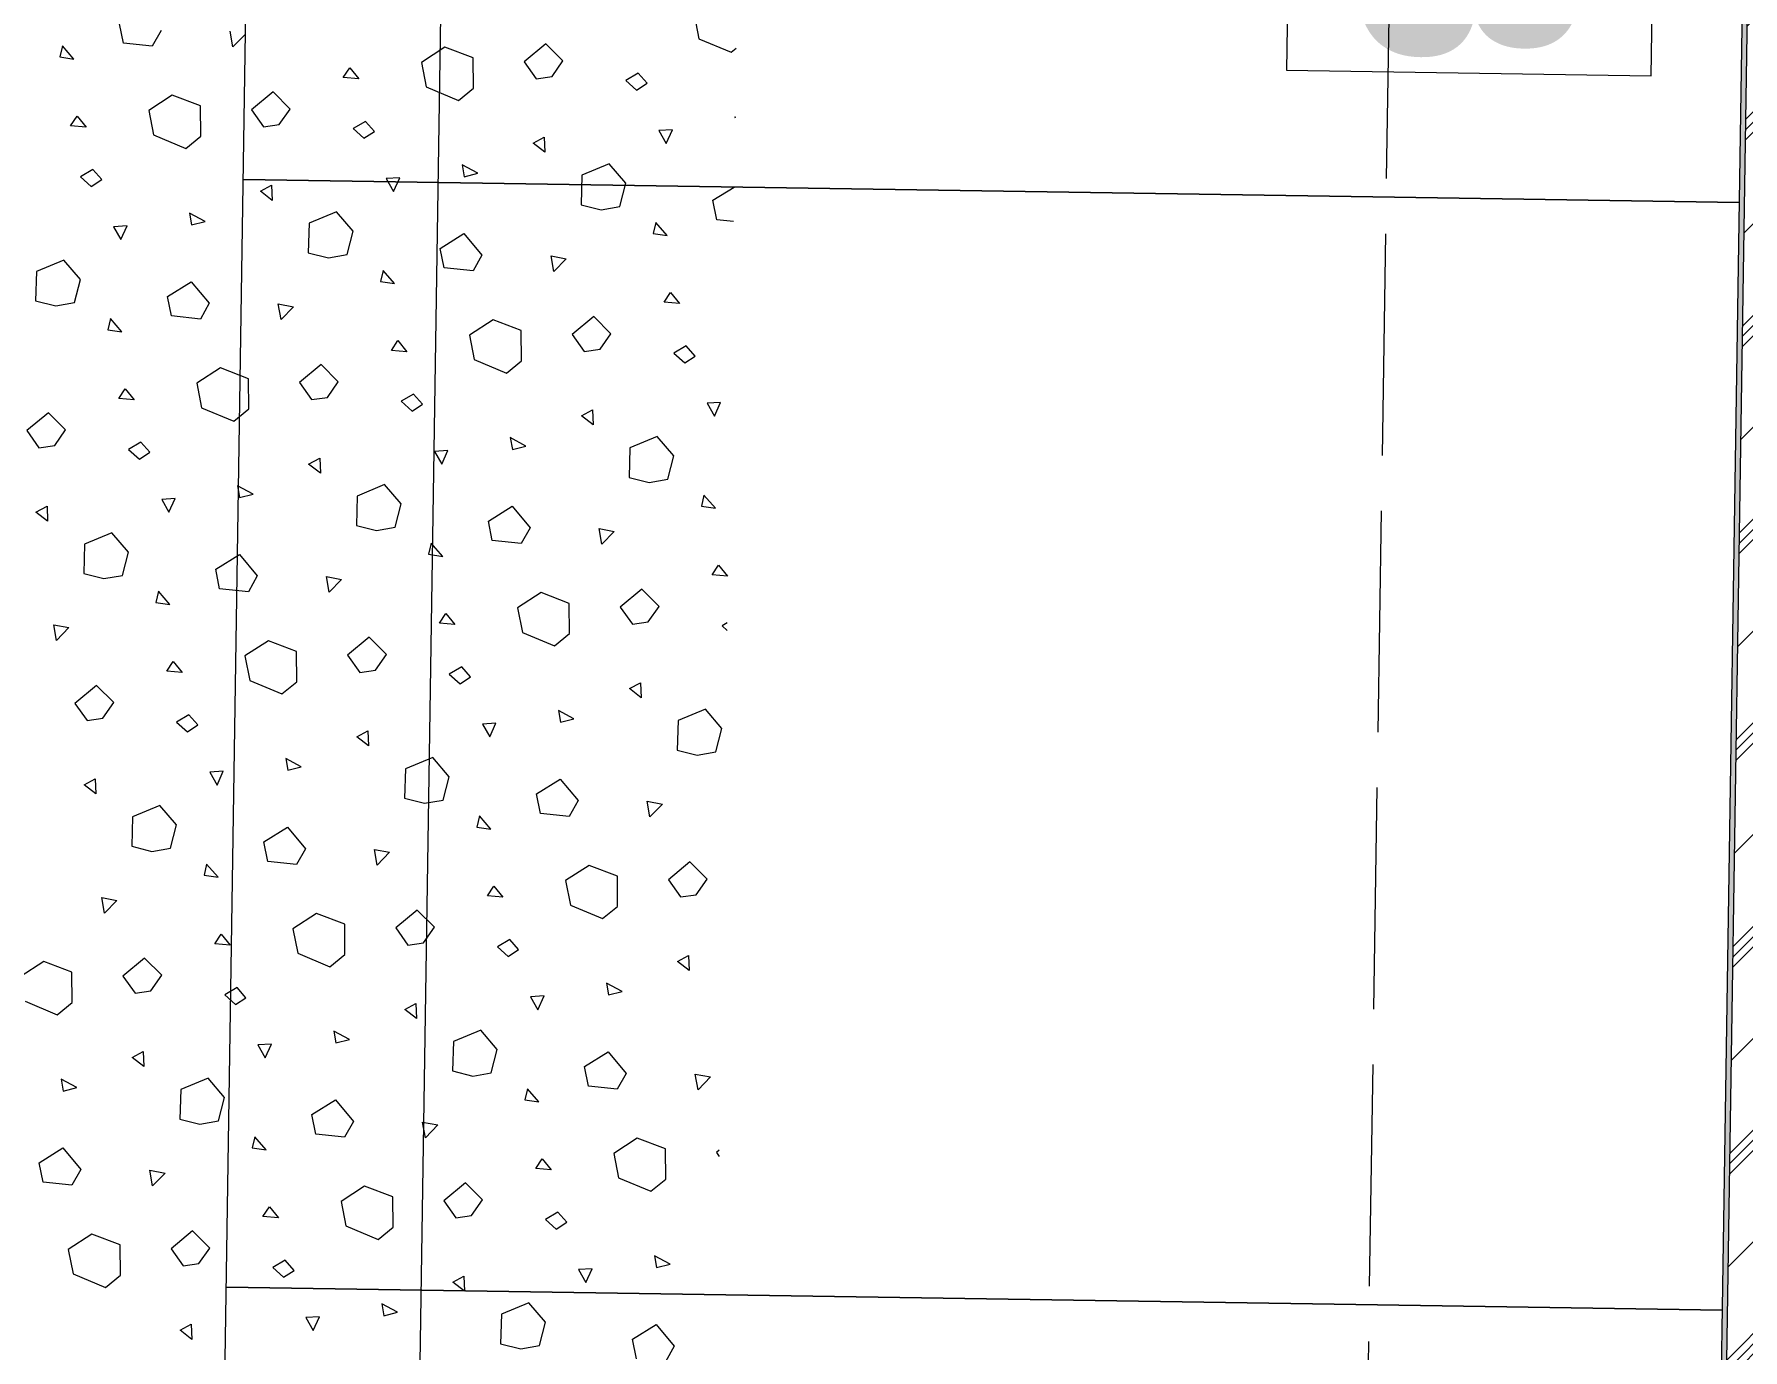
# Model space of a CAD drawing. Header units: metres. Extents: x -19025 to 34897, y -14024 to 26069.
# Drawn here: x -12059 to -11288, y 940 to 1534 of the extents above; entities that cross this region are included whole.
import ezdxf

# ---------------------------------------------------------------- set-up
doc = ezdxf.new("R2010")
doc.units = ezdxf.units.M
doc.header["$MEASUREMENT"] = 0
doc.linetypes.add('Strichlinie mittel', pattern=[0.15, 0.1, -0.05])
doc.linetypes.add('Untersicht', pattern=[0.125, 0.1, -0.025])
for name, color, linetype in [('220 Bodenaufbau', 7, 'Continuous'), ('310 Dachkonstruktion massiv', 7, 'Continuous'), ('930 Beschriftung Allgemein', 7, 'Continuous'), ('936 Beschriftung PP Schallschutz', 7, 'Continuous')]:
    doc.layers.add(name, color=color, linetype=linetype)
doc.styles.add('ERSTELLTER_STIL_2', font='ARIALNB.TTF')

# ---------------------------------------------------------------- blocks, each defined once
blk = doc.blocks.new('Decke_5_1', base_point=(-13.24432, 2.8969))
at = {"layer": '220 Bodenaufbau', "color": 7, "linetype": 'Untersicht', "lineweight": 13, "flags": 128}
blk.add_lwpolyline([(-13.24432, 2.8969), (-13.18205, 6.95643), (-14.51577, 6.97688), (-14.57804, 2.91736)], close=True, dxfattribs=at)
blk = doc.blocks.new('*X767')
at = {"layer": '930 Beschriftung Allgemein', "color": 254, "linetype": 'Continuous', "lineweight": 9, "true_color": 0xd4d4d4}
for p, q in [((-13.77043, 5.83259), (-13.77221, 5.8414)), ((-13.51285, 5.84563), (-13.51067, 5.83461)), ((-13.798, 5.83141), (-13.79917, 5.82641)), ((-13.79285, 5.82547), (-13.798, 5.83141)), ((-13.75742, 5.83123), (-13.77043, 5.83259)), ((-13.75342, 5.83833), (-13.75742, 5.83123)), ((-13.72099, 5.83096), (-13.72224, 5.83804)), ((-13.71539, 5.83674), (-13.72099, 5.83096)), ((-13.57982, 5.83237), (-13.58957, 5.82426)), ((-13.57206, 5.82461), (-13.57982, 5.83237)), ((-13.51067, 5.83461), (-13.49614, 5.8285)), ((-13.79917, 5.82641), (-13.79285, 5.82547)), ((-13.6253, 5.83083), (-13.63595, 5.82393)), ((-13.63595, 5.82393), (-13.63378, 5.8129)), ((-13.61258, 5.826), (-13.6253, 5.83083)), ((-13.61245, 5.81233), (-13.61258, 5.826)), ((-13.58957, 5.82426), (-13.5841, 5.81655)), ((-13.57698, 5.81758), (-13.57206, 5.82461)), ((-13.49614, 5.8285), (-13.49386, 5.83036)), ((-13.67118, 5.81707), (-13.6683, 5.82146)), ((-13.66423, 5.81647), (-13.67118, 5.81707)), ((-13.6683, 5.82146), (-13.66423, 5.81647)), ((-13.5841, 5.81655), (-13.57698, 5.81758)), ((-13.53806, 5.81905), (-13.54365, 5.81579)), ((-13.53407, 5.81451), (-13.53806, 5.81905)), ((-13.7484, 5.80912), (-13.75905, 5.80222)), ((-13.73568, 5.80429), (-13.7484, 5.80912)), ((-13.70292, 5.81066), (-13.71267, 5.80255)), ((-13.69516, 5.8029), (-13.70292, 5.81066)), ((-13.63378, 5.8129), (-13.61924, 5.8068)), ((-13.61924, 5.8068), (-13.61245, 5.81233)), ((-13.54365, 5.81579), (-13.53877, 5.8114)), ((-13.53877, 5.8114), (-13.53407, 5.81451)), ((-13.75905, 5.80222), (-13.75688, 5.7912)), ((-13.73555, 5.79062), (-13.73568, 5.80429)), ((-13.71267, 5.80255), (-13.7072, 5.79485)), ((-13.70008, 5.79587), (-13.69516, 5.8029)), ((-13.79428, 5.79537), (-13.7914, 5.79975)), ((-13.78733, 5.79477), (-13.79428, 5.79537)), ((-13.7914, 5.79975), (-13.78733, 5.79477)), ((-13.7072, 5.79485), (-13.70008, 5.79587)), ((-13.66116, 5.79735), (-13.66675, 5.79408)), ((-13.66675, 5.79408), (-13.66187, 5.78969)), ((-13.66187, 5.78969), (-13.65717, 5.7928)), ((-13.65717, 5.7928), (-13.66116, 5.79735)), ((-13.52259, 5.79358), (-13.52869, 5.79319)), ((-13.52869, 5.79319), (-13.52538, 5.78739)), ((-13.52538, 5.78739), (-13.52259, 5.79358)), ((-13.49442, 5.79938), (-13.49434, 5.79892)), ((-13.49434, 5.79933), (-13.49442, 5.79938)), ((-13.75688, 5.7912), (-13.74234, 5.78509)), ((-13.74234, 5.78509), (-13.73555, 5.79062)), ((-13.58545, 5.78748), (-13.58045, 5.79018)), ((-13.58017, 5.78339), (-13.58545, 5.78748)), ((-13.58045, 5.79018), (-13.58017, 5.78339)), ((-13.61752, 5.77767), (-13.61659, 5.77236)), ((-13.61047, 5.77389), (-13.61752, 5.77767)), ((-13.55116, 5.77817), (-13.56349, 5.77303)), ((-13.54369, 5.76945), (-13.55116, 5.77817)), ((-13.78426, 5.77564), (-13.78985, 5.77237)), ((-13.78985, 5.77237), (-13.78497, 5.76799)), ((-13.78497, 5.76799), (-13.78027, 5.7711)), ((-13.78027, 5.7711), (-13.78426, 5.77564)), ((-13.6457, 5.77188), (-13.65179, 5.77149)), ((-13.65179, 5.77149), (-13.64848, 5.76568)), ((-13.64848, 5.76568), (-13.6457, 5.77188)), ((-13.61659, 5.77236), (-13.61047, 5.77389)), ((-13.56349, 5.77303), (-13.56388, 5.75973)), ((-13.70855, 5.76577), (-13.70355, 5.76848)), ((-13.70327, 5.76168), (-13.70855, 5.76577)), ((-13.70355, 5.76848), (-13.70327, 5.76168)), ((-13.5464, 5.75893), (-13.54369, 5.76945)), ((-13.50431, 5.76171), (-13.49482, 5.76764)), ((-13.74062, 5.75596), (-13.73969, 5.75065)), ((-13.73357, 5.75219), (-13.74062, 5.75596)), ((-13.67426, 5.75646), (-13.68659, 5.75132)), ((-13.66679, 5.74774), (-13.67426, 5.75646)), ((-13.56388, 5.75973), (-13.55481, 5.75745)), ((-13.55481, 5.75745), (-13.5464, 5.75893)), ((-13.50252, 5.7529), (-13.50431, 5.76171)), ((-13.7688, 5.75017), (-13.77489, 5.74978)), ((-13.77489, 5.74978), (-13.77158, 5.74398)), ((-13.77158, 5.74398), (-13.7688, 5.75017)), ((-13.73969, 5.75065), (-13.73357, 5.75219)), ((-13.68659, 5.75132), (-13.68698, 5.73802)), ((-13.6695, 5.73722), (-13.66679, 5.74774)), ((-13.62741, 5.74001), (-13.61672, 5.74668)), ((-13.61672, 5.74668), (-13.60861, 5.73693)), ((-13.53009, 5.75172), (-13.53127, 5.74672)), ((-13.53127, 5.74672), (-13.52494, 5.74578)), ((-13.52494, 5.74578), (-13.53009, 5.75172)), ((-13.49506, 5.75212), (-13.50252, 5.7529)), ((-13.62562, 5.73119), (-13.62741, 5.74001)), ((-13.79736, 5.73476), (-13.80969, 5.72962)), ((-13.78989, 5.72603), (-13.79736, 5.73476)), ((-13.68698, 5.73802), (-13.67791, 5.73574)), ((-13.67791, 5.73574), (-13.6695, 5.73722)), ((-13.61261, 5.72984), (-13.62562, 5.73119)), ((-13.60861, 5.73693), (-13.61261, 5.72984)), ((-13.57743, 5.73665), (-13.57058, 5.73534)), ((-13.57618, 5.72957), (-13.57743, 5.73665)), ((-13.57058, 5.73534), (-13.57618, 5.72957)), ((-13.80969, 5.72962), (-13.81008, 5.71631)), ((-13.7926, 5.71552), (-13.78989, 5.72603)), ((-13.75051, 5.7183), (-13.73982, 5.72498)), ((-13.73982, 5.72498), (-13.73171, 5.71523)), ((-13.65319, 5.73001), (-13.65437, 5.72501)), ((-13.65437, 5.72501), (-13.64804, 5.72408)), ((-13.64804, 5.72408), (-13.65319, 5.73001)), ((-13.81008, 5.71631), (-13.80101, 5.71403)), ((-13.74873, 5.70949), (-13.75051, 5.7183)), ((-13.52637, 5.71568), (-13.52349, 5.72006)), ((-13.51942, 5.71508), (-13.52637, 5.71568)), ((-13.52349, 5.72006), (-13.51942, 5.71508)), ((-13.80101, 5.71403), (-13.7926, 5.71552)), ((-13.77629, 5.70831), (-13.77747, 5.70331)), ((-13.77114, 5.70237), (-13.77629, 5.70831)), ((-13.73571, 5.70813), (-13.74873, 5.70949)), ((-13.73171, 5.71523), (-13.73571, 5.70813)), ((-13.70053, 5.71494), (-13.69368, 5.71364)), ((-13.69928, 5.70786), (-13.70053, 5.71494)), ((-13.69368, 5.71364), (-13.69928, 5.70786)), ((-13.55811, 5.70927), (-13.56786, 5.70116)), ((-13.55035, 5.70151), (-13.55811, 5.70927)), ((-13.77747, 5.70331), (-13.77114, 5.70237)), ((-13.60359, 5.70773), (-13.61424, 5.70083)), ((-13.61424, 5.70083), (-13.61207, 5.6898)), ((-13.59088, 5.70289), (-13.60359, 5.70773)), ((-13.59075, 5.68923), (-13.59088, 5.70289)), ((-13.56786, 5.70116), (-13.5624, 5.69345)), ((-13.55528, 5.69448), (-13.55035, 5.70151)), ((-13.64947, 5.69397), (-13.64659, 5.69836)), ((-13.64252, 5.69337), (-13.64947, 5.69397)), ((-13.64659, 5.69836), (-13.64252, 5.69337)), ((-13.5624, 5.69345), (-13.55528, 5.69448)), ((-13.51636, 5.69595), (-13.52194, 5.69269)), ((-13.52194, 5.69269), (-13.51706, 5.6883)), ((-13.51236, 5.69141), (-13.51636, 5.69595)), ((-13.72669, 5.68602), (-13.73734, 5.67912)), ((-13.71398, 5.68119), (-13.72669, 5.68602)), ((-13.68121, 5.68756), (-13.69096, 5.67945)), ((-13.67346, 5.6798), (-13.68121, 5.68756)), ((-13.61207, 5.6898), (-13.59753, 5.6837)), ((-13.59753, 5.6837), (-13.59075, 5.68923)), ((-13.51706, 5.6883), (-13.51236, 5.69141)), ((-13.73734, 5.67912), (-13.73517, 5.6681)), ((-13.71385, 5.66752), (-13.71398, 5.68119)), ((-13.69096, 5.67945), (-13.6855, 5.67175)), ((-13.67838, 5.67277), (-13.67346, 5.6798)), ((-13.77257, 5.67227), (-13.76969, 5.67665)), ((-13.76562, 5.67167), (-13.77257, 5.67227)), ((-13.76969, 5.67665), (-13.76562, 5.67167)), ((-13.6855, 5.67175), (-13.67838, 5.67277)), ((-13.63946, 5.67425), (-13.64504, 5.67098)), ((-13.64504, 5.67098), (-13.64016, 5.66659)), ((-13.64016, 5.66659), (-13.63546, 5.6697)), ((-13.63546, 5.6697), (-13.63946, 5.67425)), ((-13.50089, 5.67048), (-13.50698, 5.67009)), ((-13.50698, 5.67009), (-13.50368, 5.66429)), ((-13.50368, 5.66429), (-13.50089, 5.67048)), ((-13.80431, 5.66585), (-13.81406, 5.65775)), ((-13.79656, 5.6581), (-13.80431, 5.66585)), ((-13.73517, 5.6681), (-13.72063, 5.66199)), ((-13.72063, 5.66199), (-13.71385, 5.66752)), ((-13.56374, 5.66438), (-13.55875, 5.66708)), ((-13.55846, 5.66029), (-13.56374, 5.66438)), ((-13.55875, 5.66708), (-13.55846, 5.66029)), ((-13.81406, 5.65775), (-13.8086, 5.65004)), ((-13.80148, 5.65107), (-13.79656, 5.6581)), ((-13.59582, 5.65457), (-13.59488, 5.64926)), ((-13.58876, 5.65079), (-13.59582, 5.65457)), ((-13.52945, 5.65507), (-13.54178, 5.64993)), ((-13.52198, 5.64635), (-13.52945, 5.65507)), ((-13.8086, 5.65004), (-13.80148, 5.65107)), ((-13.76256, 5.65254), (-13.76814, 5.64927)), ((-13.76814, 5.64927), (-13.76326, 5.64489)), ((-13.76326, 5.64489), (-13.75856, 5.648)), ((-13.75856, 5.648), (-13.76256, 5.65254)), ((-13.62399, 5.64878), (-13.63008, 5.64839)), ((-13.63008, 5.64839), (-13.62678, 5.64258)), ((-13.62678, 5.64258), (-13.62399, 5.64878)), ((-13.59488, 5.64926), (-13.58876, 5.65079)), ((-13.54178, 5.64993), (-13.54217, 5.63662)), ((-13.52469, 5.63583), (-13.52198, 5.64635)), ((-13.68684, 5.64267), (-13.68185, 5.64538)), ((-13.68156, 5.63858), (-13.68684, 5.64267)), ((-13.68185, 5.64538), (-13.68156, 5.63858)), ((-13.71892, 5.63286), (-13.71798, 5.62755)), ((-13.71186, 5.62909), (-13.71892, 5.63286)), ((-13.65255, 5.63336), (-13.66488, 5.62822)), ((-13.64508, 5.62464), (-13.65255, 5.63336)), ((-13.54217, 5.63662), (-13.5331, 5.63435)), ((-13.5331, 5.63435), (-13.52469, 5.63583)), ((-13.80995, 5.62096), (-13.80495, 5.62367)), ((-13.80495, 5.62367), (-13.80466, 5.61688)), ((-13.74709, 5.62707), (-13.75318, 5.62668)), ((-13.75318, 5.62668), (-13.74988, 5.62087)), ((-13.74988, 5.62087), (-13.74709, 5.62707)), ((-13.71798, 5.62755), (-13.71186, 5.62909)), ((-13.66488, 5.62822), (-13.66527, 5.61492)), ((-13.64779, 5.61412), (-13.64508, 5.62464)), ((-13.6057, 5.61691), (-13.59501, 5.62358)), ((-13.59501, 5.62358), (-13.5869, 5.61383)), ((-13.50839, 5.62862), (-13.50956, 5.62362)), ((-13.50956, 5.62362), (-13.50323, 5.62268)), ((-13.50323, 5.62268), (-13.50839, 5.62862)), ((-13.80466, 5.61688), (-13.80995, 5.62096)), ((-13.60392, 5.60809), (-13.6057, 5.61691)), ((-13.77565, 5.61166), (-13.78798, 5.60652)), ((-13.76818, 5.60293), (-13.77565, 5.61166)), ((-13.66527, 5.61492), (-13.6562, 5.61264)), ((-13.6562, 5.61264), (-13.64779, 5.61412)), ((-13.5909, 5.60674), (-13.60392, 5.60809)), ((-13.5869, 5.61383), (-13.5909, 5.60674)), ((-13.55572, 5.61355), (-13.54888, 5.61224)), ((-13.55448, 5.60646), (-13.55572, 5.61355)), ((-13.54888, 5.61224), (-13.55448, 5.60646)), ((-13.78798, 5.60652), (-13.78837, 5.59321)), ((-13.77089, 5.59242), (-13.76818, 5.60293)), ((-13.7288, 5.5952), (-13.71811, 5.60188)), ((-13.71811, 5.60188), (-13.71001, 5.59213)), ((-13.63149, 5.60691), (-13.63266, 5.60191)), ((-13.63266, 5.60191), (-13.62633, 5.60097)), ((-13.62633, 5.60097), (-13.63149, 5.60691)), ((-13.78837, 5.59321), (-13.7793, 5.59093)), ((-13.7793, 5.59093), (-13.77089, 5.59242)), ((-13.72702, 5.58639), (-13.7288, 5.5952)), ((-13.71001, 5.59213), (-13.714, 5.58503)), ((-13.50466, 5.59258), (-13.50179, 5.59696)), ((-13.49771, 5.59198), (-13.50466, 5.59258)), ((-13.50179, 5.59696), (-13.49771, 5.59198)), ((-13.75459, 5.58521), (-13.75576, 5.58021)), ((-13.74943, 5.57927), (-13.75459, 5.58521)), ((-13.714, 5.58503), (-13.72702, 5.58639)), ((-13.67882, 5.59184), (-13.67198, 5.59054)), ((-13.67758, 5.58476), (-13.67882, 5.59184)), ((-13.67198, 5.59054), (-13.67758, 5.58476)), ((-13.58189, 5.58462), (-13.59254, 5.57773)), ((-13.56917, 5.57979), (-13.58189, 5.58462)), ((-13.53641, 5.58617), (-13.54616, 5.57806)), ((-13.52865, 5.57841), (-13.53641, 5.58617)), ((-13.75576, 5.58021), (-13.74943, 5.57927)), ((-13.59254, 5.57773), (-13.59036, 5.5667)), ((-13.56904, 5.56613), (-13.56917, 5.57979)), ((-13.54616, 5.57806), (-13.54069, 5.57035)), ((-13.53357, 5.57138), (-13.52865, 5.57841)), ((-13.80193, 5.57013), (-13.79508, 5.56883)), ((-13.80068, 5.56305), (-13.80193, 5.57013)), ((-13.62776, 5.57087), (-13.62489, 5.57526)), ((-13.62081, 5.57027), (-13.62776, 5.57087)), ((-13.62489, 5.57526), (-13.62081, 5.57027)), ((-13.54069, 5.57035), (-13.53357, 5.57138)), ((-13.49784, 5.57099), (-13.50023, 5.56959)), ((-13.50023, 5.56959), (-13.49789, 5.56748)), ((-13.79508, 5.56883), (-13.80068, 5.56305)), ((-13.70499, 5.56292), (-13.71564, 5.55602)), ((-13.69227, 5.55809), (-13.70499, 5.56292)), ((-13.65951, 5.56446), (-13.66926, 5.55635)), ((-13.65175, 5.5567), (-13.65951, 5.56446)), ((-13.59036, 5.5667), (-13.57582, 5.56059)), ((-13.57582, 5.56059), (-13.56904, 5.56613)), ((-13.75087, 5.54917), (-13.74799, 5.55355)), ((-13.74799, 5.55355), (-13.74391, 5.54857)), ((-13.71564, 5.55602), (-13.71346, 5.545)), ((-13.69214, 5.54442), (-13.69227, 5.55809)), ((-13.66926, 5.55635), (-13.66379, 5.54864)), ((-13.65667, 5.54967), (-13.65175, 5.5567)), ((-13.74391, 5.54857), (-13.75087, 5.54917)), ((-13.66379, 5.54864), (-13.65667, 5.54967)), ((-13.61775, 5.55115), (-13.62333, 5.54788)), ((-13.62333, 5.54788), (-13.61845, 5.54349)), ((-13.61845, 5.54349), (-13.61375, 5.5466)), ((-13.61375, 5.5466), (-13.61775, 5.55115)), ((-13.78261, 5.54275), (-13.79236, 5.53465)), ((-13.77485, 5.53499), (-13.78261, 5.54275)), ((-13.71346, 5.545), (-13.69893, 5.53889)), ((-13.69893, 5.53889), (-13.69214, 5.54442)), ((-13.54204, 5.54128), (-13.53704, 5.54398)), ((-13.53675, 5.53719), (-13.54204, 5.54128)), ((-13.53704, 5.54398), (-13.53675, 5.53719)), ((-13.79236, 5.53465), (-13.78689, 5.52694)), ((-13.77977, 5.52797), (-13.77485, 5.53499)), ((-13.57411, 5.53147), (-13.57317, 5.52616)), ((-13.56706, 5.52769), (-13.57411, 5.53147)), ((-13.50775, 5.53197), (-13.52007, 5.52683)), ((-13.50028, 5.52324), (-13.50775, 5.53197)), ((-13.78689, 5.52694), (-13.77977, 5.52797)), ((-13.74085, 5.52944), (-13.74644, 5.52617)), ((-13.74644, 5.52617), (-13.74156, 5.52179)), ((-13.74156, 5.52179), (-13.73686, 5.5249)), ((-13.73686, 5.5249), (-13.74085, 5.52944)), ((-13.60228, 5.52568), (-13.60838, 5.52529)), ((-13.60838, 5.52529), (-13.60507, 5.51948)), ((-13.60507, 5.51948), (-13.60228, 5.52568)), ((-13.57317, 5.52616), (-13.56706, 5.52769)), ((-13.52007, 5.52683), (-13.52047, 5.51352)), ((-13.50298, 5.51273), (-13.50028, 5.52324)), ((-13.66514, 5.51957), (-13.66014, 5.52228)), ((-13.65985, 5.51548), (-13.66514, 5.51957)), ((-13.66014, 5.52228), (-13.65985, 5.51548)), ((-13.69721, 5.50976), (-13.69628, 5.50445)), ((-13.69016, 5.50599), (-13.69721, 5.50976)), ((-13.63085, 5.51026), (-13.64317, 5.50512)), ((-13.62338, 5.50154), (-13.63085, 5.51026)), ((-13.52047, 5.51352), (-13.51139, 5.51124)), ((-13.51139, 5.51124), (-13.50298, 5.51273)), ((-13.78824, 5.49786), (-13.78324, 5.50057)), ((-13.78324, 5.50057), (-13.78296, 5.49378)), ((-13.72538, 5.50397), (-13.73148, 5.50358)), ((-13.73148, 5.50358), (-13.72817, 5.49777)), ((-13.72817, 5.49777), (-13.72538, 5.50397)), ((-13.69628, 5.50445), (-13.69016, 5.50599)), ((-13.64317, 5.50512), (-13.64357, 5.49182)), ((-13.62609, 5.49102), (-13.62338, 5.50154)), ((-13.58399, 5.4938), (-13.57331, 5.50048)), ((-13.57331, 5.50048), (-13.5652, 5.49073)), ((-13.78296, 5.49378), (-13.78824, 5.49786)), ((-13.58221, 5.48499), (-13.58399, 5.4938)), ((-13.75395, 5.48856), (-13.76628, 5.48342)), ((-13.74648, 5.47983), (-13.75395, 5.48856)), ((-13.64357, 5.49182), (-13.63449, 5.48954)), ((-13.63449, 5.48954), (-13.62609, 5.49102)), ((-13.5692, 5.48364), (-13.58221, 5.48499)), ((-13.5652, 5.49073), (-13.5692, 5.48364)), ((-13.53402, 5.49045), (-13.52717, 5.48914)), ((-13.53277, 5.48336), (-13.53402, 5.49045)), ((-13.52717, 5.48914), (-13.53277, 5.48336)), ((-13.76628, 5.48342), (-13.76667, 5.47011)), ((-13.74919, 5.46932), (-13.74648, 5.47983)), ((-13.7071, 5.4721), (-13.69641, 5.47878)), ((-13.69641, 5.47878), (-13.6883, 5.46902)), ((-13.60978, 5.48381), (-13.61095, 5.47881)), ((-13.61095, 5.47881), (-13.60463, 5.47787)), ((-13.60463, 5.47787), (-13.60978, 5.48381)), ((-13.76667, 5.47011), (-13.7576, 5.46783)), ((-13.7576, 5.46783), (-13.74919, 5.46932)), ((-13.70531, 5.46329), (-13.7071, 5.4721)), ((-13.6883, 5.46902), (-13.6923, 5.46193)), ((-13.65712, 5.46874), (-13.65027, 5.46744)), ((-13.65587, 5.46166), (-13.65712, 5.46874)), ((-13.73288, 5.4621), (-13.73406, 5.45711)), ((-13.72773, 5.45617), (-13.73288, 5.4621)), ((-13.6923, 5.46193), (-13.70531, 5.46329)), ((-13.65027, 5.46744), (-13.65587, 5.46166)), ((-13.56018, 5.46152), (-13.57083, 5.45463)), ((-13.54746, 5.45669), (-13.56018, 5.46152)), ((-13.5147, 5.46306), (-13.52445, 5.45496)), ((-13.50694, 5.45531), (-13.5147, 5.46306)), ((-13.73406, 5.45711), (-13.72773, 5.45617)), ((-13.57083, 5.45463), (-13.56866, 5.4436)), ((-13.54734, 5.44302), (-13.54746, 5.45669)), ((-13.52445, 5.45496), (-13.51898, 5.44725)), ((-13.51186, 5.44828), (-13.50694, 5.45531)), ((-13.78022, 5.44703), (-13.77337, 5.44573)), ((-13.77897, 5.43995), (-13.78022, 5.44703)), ((-13.77337, 5.44573), (-13.77897, 5.43995)), ((-13.60606, 5.44777), (-13.60318, 5.45216)), ((-13.59911, 5.44717), (-13.60606, 5.44777)), ((-13.60318, 5.45216), (-13.59911, 5.44717)), ((-13.51898, 5.44725), (-13.51186, 5.44828)), ((-13.68328, 5.43982), (-13.69393, 5.43292)), ((-13.67056, 5.43499), (-13.68328, 5.43982)), ((-13.6378, 5.44136), (-13.64755, 5.43325)), ((-13.63004, 5.4336), (-13.6378, 5.44136)), ((-13.56866, 5.4436), (-13.55412, 5.43749)), ((-13.55412, 5.43749), (-13.54734, 5.44302)), ((-13.72916, 5.42606), (-13.72628, 5.43045)), ((-13.72628, 5.43045), (-13.72221, 5.42546)), ((-13.69393, 5.43292), (-13.69176, 5.42189)), ((-13.67044, 5.42132), (-13.67056, 5.43499)), ((-13.64755, 5.43325), (-13.64209, 5.42554)), ((-13.63496, 5.42657), (-13.63004, 5.4336)), ((-13.72221, 5.42546), (-13.72916, 5.42606)), ((-13.64209, 5.42554), (-13.63496, 5.42657)), ((-13.59604, 5.42804), (-13.60163, 5.42478)), ((-13.60163, 5.42478), (-13.59675, 5.42039)), ((-13.59675, 5.42039), (-13.59205, 5.4235)), ((-13.59205, 5.4235), (-13.59604, 5.42804)), ((-13.80638, 5.41811), (-13.81703, 5.41121)), ((-13.79367, 5.41328), (-13.80638, 5.41811)), ((-13.7609, 5.41965), (-13.77065, 5.41154)), ((-13.75314, 5.41189), (-13.7609, 5.41965)), ((-13.69176, 5.42189), (-13.67722, 5.41579)), ((-13.67722, 5.41579), (-13.67044, 5.42132)), ((-13.52033, 5.41817), (-13.51533, 5.42088)), ((-13.51505, 5.41409), (-13.52033, 5.41817)), ((-13.51533, 5.42088), (-13.51505, 5.41409)), ((-13.79354, 5.39961), (-13.79367, 5.41328)), ((-13.77065, 5.41154), (-13.76519, 5.40384)), ((-13.75807, 5.40486), (-13.75314, 5.41189)), ((-13.55241, 5.40837), (-13.55147, 5.40306)), ((-13.54535, 5.40459), (-13.55241, 5.40837)), ((-13.81486, 5.40019), (-13.80032, 5.39408)), ((-13.80032, 5.39408), (-13.79354, 5.39961)), ((-13.76519, 5.40384), (-13.75807, 5.40486)), ((-13.71915, 5.40634), (-13.72473, 5.40307)), ((-13.72473, 5.40307), (-13.71985, 5.39868)), ((-13.71985, 5.39868), (-13.71515, 5.40179)), ((-13.71515, 5.40179), (-13.71915, 5.40634)), ((-13.58058, 5.40257), (-13.58667, 5.40218)), ((-13.58667, 5.40218), (-13.58336, 5.39638)), ((-13.58336, 5.39638), (-13.58058, 5.40257)), ((-13.55147, 5.40306), (-13.54535, 5.40459)), ((-13.64343, 5.39647), (-13.63843, 5.39918)), ((-13.63815, 5.39238), (-13.64343, 5.39647)), ((-13.63843, 5.39918), (-13.63815, 5.39238)), ((-13.67551, 5.38666), (-13.67457, 5.38135)), ((-13.66845, 5.38289), (-13.67551, 5.38666)), ((-13.60914, 5.38716), (-13.62147, 5.38202)), ((-13.60167, 5.37844), (-13.60914, 5.38716)), ((-13.76653, 5.37476), (-13.76154, 5.37747)), ((-13.76154, 5.37747), (-13.76125, 5.37067)), ((-13.70368, 5.38087), (-13.70977, 5.38048)), ((-13.70977, 5.38048), (-13.70647, 5.37467)), ((-13.70647, 5.37467), (-13.70368, 5.38087)), ((-13.67457, 5.38135), (-13.66845, 5.38289)), ((-13.62147, 5.38202), (-13.62186, 5.36872)), ((-13.60438, 5.36792), (-13.60167, 5.37844)), ((-13.56229, 5.3707), (-13.5516, 5.37738)), ((-13.5516, 5.37738), (-13.54349, 5.36763)), ((-13.76125, 5.37067), (-13.76653, 5.37476)), ((-13.62186, 5.36872), (-13.61279, 5.36644)), ((-13.56051, 5.36189), (-13.56229, 5.3707)), ((-13.79861, 5.36496), (-13.79767, 5.35964)), ((-13.79155, 5.36118), (-13.79861, 5.36496)), ((-13.79767, 5.35964), (-13.79155, 5.36118)), ((-13.73224, 5.36545), (-13.74457, 5.36031)), ((-13.72477, 5.35673), (-13.73224, 5.36545)), ((-13.61279, 5.36644), (-13.60438, 5.36792)), ((-13.54749, 5.36054), (-13.56051, 5.36189)), ((-13.54349, 5.36763), (-13.54749, 5.36054)), ((-13.51231, 5.36734), (-13.50547, 5.36604)), ((-13.51106, 5.36026), (-13.51231, 5.36734)), ((-13.50547, 5.36604), (-13.51106, 5.36026)), ((-13.74457, 5.36031), (-13.74496, 5.34701)), ((-13.72748, 5.34621), (-13.72477, 5.35673)), ((-13.68539, 5.349), (-13.6747, 5.35567)), ((-13.6747, 5.35567), (-13.66659, 5.34592)), ((-13.58808, 5.36071), (-13.58925, 5.35571)), ((-13.58925, 5.35571), (-13.58292, 5.35477)), ((-13.58292, 5.35477), (-13.58808, 5.36071)), ((-13.74496, 5.34701), (-13.73589, 5.34473)), ((-13.73589, 5.34473), (-13.72748, 5.34621)), ((-13.68361, 5.34019), (-13.68539, 5.349)), ((-13.66659, 5.34592), (-13.67059, 5.33883)), ((-13.63541, 5.34564), (-13.62857, 5.34434)), ((-13.63416, 5.33856), (-13.63541, 5.34564)), ((-13.71118, 5.339), (-13.71235, 5.33401)), ((-13.70602, 5.33307), (-13.71118, 5.339)), ((-13.67059, 5.33883), (-13.68361, 5.34019)), ((-13.62857, 5.34434), (-13.63416, 5.33856)), ((-13.53847, 5.33842), (-13.54912, 5.33153)), ((-13.52576, 5.33359), (-13.53847, 5.33842)), ((-13.80849, 5.32729), (-13.7978, 5.33397)), ((-13.7978, 5.33397), (-13.78969, 5.32422)), ((-13.71235, 5.33401), (-13.70602, 5.33307)), ((-13.54912, 5.33153), (-13.54695, 5.3205)), ((-13.52563, 5.31992), (-13.52576, 5.33359)), ((-13.50149, 5.3329), (-13.50274, 5.33186)), ((-13.50274, 5.33186), (-13.50153, 5.33015)), ((-13.80671, 5.31848), (-13.80849, 5.32729)), ((-13.78969, 5.32422), (-13.79369, 5.31712)), ((-13.75851, 5.32393), (-13.75167, 5.32263)), ((-13.75727, 5.31685), (-13.75851, 5.32393)), ((-13.75167, 5.32263), (-13.75727, 5.31685)), ((-13.58435, 5.32467), (-13.58148, 5.32906)), ((-13.5774, 5.32407), (-13.58435, 5.32467)), ((-13.58148, 5.32906), (-13.5774, 5.32407)), ((-13.79369, 5.31712), (-13.80671, 5.31848)), ((-13.66158, 5.31672), (-13.67222, 5.30982)), ((-13.64886, 5.31189), (-13.66158, 5.31672)), ((-13.61609, 5.31826), (-13.62585, 5.31015)), ((-13.60834, 5.3105), (-13.61609, 5.31826)), ((-13.54695, 5.3205), (-13.53241, 5.31439)), ((-13.53241, 5.31439), (-13.52563, 5.31992)), ((-13.70745, 5.30296), (-13.70458, 5.30735)), ((-13.70458, 5.30735), (-13.7005, 5.30236)), ((-13.67222, 5.30982), (-13.67005, 5.29879)), ((-13.64873, 5.29822), (-13.64886, 5.31189)), ((-13.62585, 5.31015), (-13.62038, 5.30244)), ((-13.61326, 5.30347), (-13.60834, 5.3105)), ((-13.7005, 5.30236), (-13.70745, 5.30296)), ((-13.62038, 5.30244), (-13.61326, 5.30347)), ((-13.57434, 5.30494), (-13.57992, 5.30168)), ((-13.57992, 5.30168), (-13.57504, 5.29729)), ((-13.57504, 5.29729), (-13.57034, 5.3004)), ((-13.57034, 5.3004), (-13.57434, 5.30494)), ((-13.78468, 5.29501), (-13.79533, 5.28811)), ((-13.77196, 5.29018), (-13.78468, 5.29501)), ((-13.7392, 5.29655), (-13.74895, 5.28844)), ((-13.73144, 5.28879), (-13.7392, 5.29655)), ((-13.67005, 5.29879), (-13.65551, 5.29269)), ((-13.65551, 5.29269), (-13.64873, 5.29822)), ((-13.79533, 5.28811), (-13.79315, 5.27709)), ((-13.77183, 5.27651), (-13.77196, 5.29018)), ((-13.74895, 5.28844), (-13.74348, 5.28074)), ((-13.73636, 5.28176), (-13.73144, 5.28879)), ((-13.5307, 5.28527), (-13.52976, 5.27996)), ((-13.52364, 5.28149), (-13.5307, 5.28527)), ((-13.79315, 5.27709), (-13.77861, 5.27098)), ((-13.77861, 5.27098), (-13.77183, 5.27651)), ((-13.74348, 5.28074), (-13.73636, 5.28176)), ((-13.69744, 5.28324), (-13.70302, 5.27997)), ((-13.70302, 5.27997), (-13.69814, 5.27558)), ((-13.69814, 5.27558), (-13.69344, 5.27869)), ((-13.69344, 5.27869), (-13.69744, 5.28324)), ((-13.62173, 5.27337), (-13.61673, 5.27607)), ((-13.61673, 5.27607), (-13.61644, 5.26928)), ((-13.55887, 5.27947), (-13.56496, 5.27908)), ((-13.56496, 5.27908), (-13.56166, 5.27328)), ((-13.56166, 5.27328), (-13.55887, 5.27947)), ((-13.52976, 5.27996), (-13.52364, 5.28149)), ((-13.61644, 5.26928), (-13.62173, 5.27337)), ((-13.6538, 5.26356), (-13.65286, 5.25825)), ((-13.64675, 5.25978), (-13.6538, 5.26356)), ((-13.58744, 5.26406), (-13.59976, 5.25892)), ((-13.57996, 5.25534), (-13.58744, 5.26406)), ((-13.74483, 5.25166), (-13.73983, 5.25437)), ((-13.73983, 5.25437), (-13.73954, 5.24757)), ((-13.68197, 5.25777), (-13.68806, 5.25738)), ((-13.68806, 5.25738), (-13.68476, 5.25157)), ((-13.68476, 5.25157), (-13.68197, 5.25777)), ((-13.65286, 5.25825), (-13.64675, 5.25978)), ((-13.59976, 5.25892), (-13.60016, 5.24562)), ((-13.58267, 5.24482), (-13.57996, 5.25534)), ((-13.54058, 5.2476), (-13.5299, 5.25428)), ((-13.5299, 5.25428), (-13.52179, 5.24453)), ((-13.73954, 5.24757), (-13.74483, 5.25166)), ((-13.60016, 5.24562), (-13.59108, 5.24334)), ((-13.5388, 5.23879), (-13.54058, 5.2476)), ((-13.59108, 5.24334), (-13.58267, 5.24482)), ((-13.52179, 5.24453), (-13.52578, 5.23743))]:
    blk.add_line(p, q, dxfattribs=at)
blk = doc.blocks.new('Schraffur_1_1', base_point=(4.69705, 0))
at = {"layer": '930 Beschriftung Allgemein', "color": 254, "linetype": 'Strichlinie mittel', "lineweight": 9, "true_color": 0xd4d4d4}
blk.add_blockref('*X767', (0, 0), dxfattribs=at)
blk = doc.blocks.new('Dachfläche_83_1', base_point=(-13.67249, 2.90338))
at = {"layer": '310 Dachkonstruktion massiv', "color": 7, "linetype": 'Continuous', "lineweight": 13, "flags": 128}
blk.add_lwpolyline([(-12.9348, 6.95254), (-13.61022, 6.9629), (-13.67249, 2.90338)], dxfattribs=at)
blk = doc.blocks.new('*X949')
at = {"layer": '310 Dachkonstruktion massiv', "color": 8, "linetype": 'Continuous', "lineweight": 5}
for p, q in [((-13.70644, 5.77094), (-13.71649, 5.77109)), ((-13.71649, 5.77109), (-13.70644, 5.77094)), ((-13.2065, 5.76327), (-13.70644, 5.77094)), ((-13.70644, 5.77094), (-13.2065, 5.76327)), ((-13.04107, 5.76073), (-13.2065, 5.76327)), ((-13.2065, 5.76327), (-13.04107, 5.76073)), ((-13.71411, 5.271), (-13.72416, 5.27115)), ((-13.72416, 5.27115), (-13.71411, 5.271)), ((-13.21417, 5.26333), (-13.71411, 5.271)), ((-13.71411, 5.271), (-13.21417, 5.26333)), ((-13.04874, 5.26079), (-13.21417, 5.26333)), ((-13.21417, 5.26333), (-13.04874, 5.26079))]:
    blk.add_line(p, q, dxfattribs=at)
blk = doc.blocks.new('Dachfläche_84_1', base_point=(-13.69573, 7.12422))
at = {"layer": '310 Dachkonstruktion massiv', "linetype": 'Continuous', "lineweight": 5}
h = blk.add_hatch(dxfattribs=at)
h.set_pattern_fill('METALLE_SM_0001', color=5, style=0, pattern_type=2)
h.set_pattern_definition([(45, (0, 0), (-0.04596194, 0.04596194), [0.065, 0]), (45, (-0.02298, 0), (-0.04596194, 0.04596194), [0.065, 0]), (45, (-0.04596, 0), (-0.04596194, 0.04596194), [0.065, 0])])
h.paths.add_polyline_path([(-13.08811, 2.69438), (-13.0858, 2.69434), (-13.01801, 7.11382), (-13.02031, 7.11386)])
at = {"layer": '310 Dachkonstruktion massiv', "linetype": 'Continuous', "lineweight": 13, "true_color": 0xd2b48c}
h = blk.add_hatch(dxfattribs=at)
h.set_pattern_fill('VOLLHOLZ_SN21_0001', color=43, style=0, pattern_type=2)
h.set_pattern_definition([(225, (-0.0023, 0.0023), (-0.04596194, 0.04596194), []), (225, (0, 0), (-0.04596194, 0.04596194), []), (225, (0.0023, -0.0023), (-0.04596194, 0.04596194), []), (225, (-0.068943, -0.02298), (-0.02298097, 0.02298097), [])])
h.paths.add_polyline_path([(-13.0858, 2.69434), (-13.05809, 2.69392), (-13.04691, 3.42262), (-13.05218, 3.42271), (-13.03776, 4.36259), (-13.03249, 4.36251), (-13.03096, 4.46249), (-13.03776, 4.46259), (-13.02334, 5.40248), (-13.01654, 5.40238), (-13.01501, 5.50236), (-13.02334, 5.50248), (-13.00892, 6.44237), (-13.00059, 6.44225), (-12.9903, 7.1134), (-13.01801, 7.11382)])
at = {"layer": '310 Dachkonstruktion massiv', "color": 7, "linetype": 'Continuous', "lineweight": 13, "flags": 128}
for points in [[(-13.02031, 7.11386), (-13.69573, 7.12422), (-13.76353, 2.70474)], [(-13.02031, 7.11386), (-13.08811, 2.69438)], [(-13.01801, 7.11382), (-13.0858, 2.69434)]]:
    blk.add_lwpolyline(points, dxfattribs=at)
at = {"layer": '310 Dachkonstruktion massiv', "color": 7, "linetype": 'Continuous', "lineweight": 13}
blk.add_blockref('*X949', (0, 0), dxfattribs=at)

msp = doc.modelspace()

# ---------------------------------------------------------------- linework, layer by layer
at = {"layer": '936 Beschriftung PP Schallschutz', "color": 7, "linetype": 'Continuous', "lineweight": 13, "flags": 128}
msp.add_lwpolyline([(-11489.262, 1832.516), (-11494.097, 1517.318), (-11329.41, 1514.792), (-11324.575, 1829.99), (-11489.262, 1832.516)], close=True, dxfattribs=at)

# ---------------------------------------------------------------- block references
at = {"layer": '220 Bodenaufbau', "color": 7, "linetype": 'Untersicht', "lineweight": 13, "xscale": 1000, "yscale": 1000, "zscale": 1000}
msp.add_blockref('Decke_5_1', (-11492.988, -1406.164), dxfattribs=at)
at = {"layer": '310 Dachkonstruktion massiv', "color": 7, "linetype": 'Continuous', "lineweight": 13, "xscale": 1000, "yscale": 1000, "zscale": 1000}
for name, p in [('Dachfläche_84_1', (-11944.406, 2821.151)), ('Dachfläche_83_1', (-11921.164, -1399.692))]:
    msp.add_blockref(name, p, dxfattribs=at)
at = {"layer": '930 Beschriftung Allgemein', "color": 254, "linetype": 'Strichlinie mittel', "lineweight": 9, "true_color": 0xd4d4d4, "xscale": 1000, "yscale": 1000, "zscale": 1000}
msp.add_blockref('Schraffur_1_1', (6448.38, -4303.067), dxfattribs=at)

# ---------------------------------------------------------------- texts
at = {"layer": '936 Beschriftung PP Schallschutz', "color": 7, "linetype": 'Continuous', "lineweight": 13, "insert": (-11461.053, 1674.447), "char_height": 100, "attachment_point": 8, "rotation": 269.121193, "style": 'ERSTELLTER_STIL_2'}
msp.add_mtext('\\A1;{\\pqc;\\fArial Narrow|b1|i0|c0|p0;\\W1.000000;42 dB}', dxfattribs=at)

doc.saveas('drawing.dxf')
